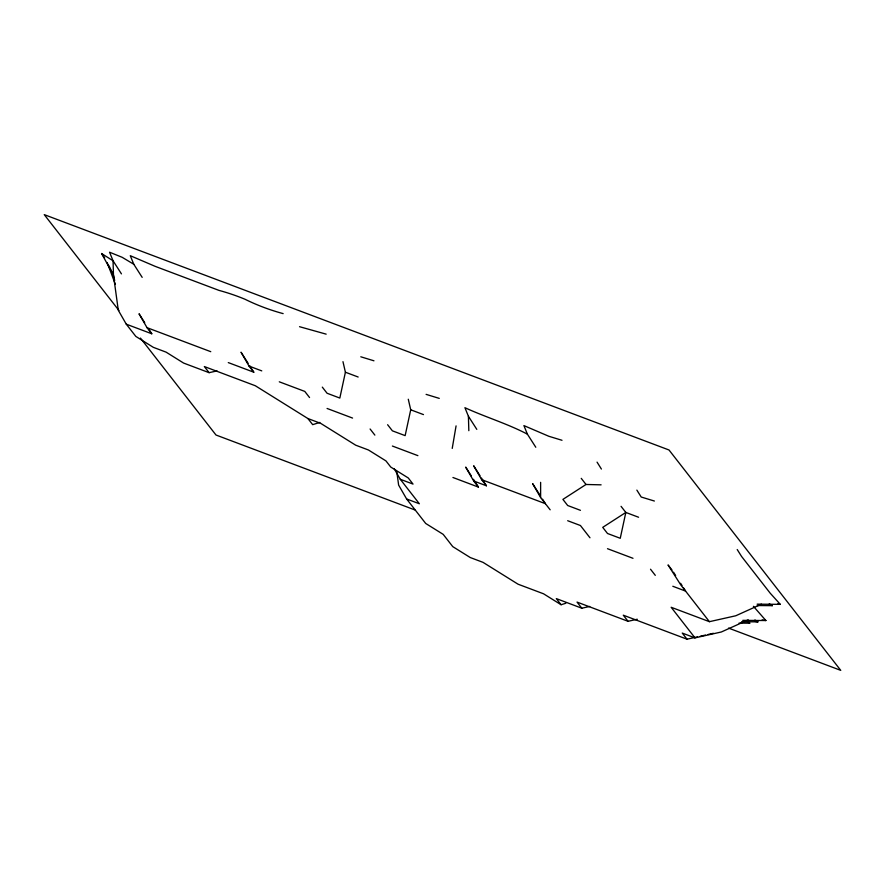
<?xml version="1.0" encoding="UTF-8"?>
<svg xmlns="http://www.w3.org/2000/svg" width="885" height="885" viewBox="0 0 885 885"><rect width="100%" height="100%" fill="white"/><g stroke="black" fill="none" stroke-linecap="round" stroke-linejoin="round"><path stroke-width="1.33" d="M550.16 509.804L540.624 497.558L540.624 482.347M452.224 448.418L456.074 425.884M342.971 361.655L345.404 372.22L339.829 398.062L327.074 393.25L322.306 387.132M408.284 399.235L410.717 409.799L405.142 435.63L392.387 430.829L387.619 424.712M601.103 484.836L586.014 484.482L562.915 499.394L567.683 505.512L580.438 510.324M761.388 604.189L735.767 615.772L709.416 621.679L671.162 607.276L695.013 637.886L721.364 631.978L748.201 619.843M319.828 422.433L312.682 424.656L307.903 418.539L255.345 385.76L204.346 366.556L209.114 372.673L217.024 370.903M396.768 471.583L398.626 485.08L406.613 498.963L425.696 523.455L443.208 534.374L452.755 546.62L470.278 557.55L483.022 562.351L518.068 584.2L543.567 593.802L561.09 604.732L565.858 603.249M561.09 604.732L556.311 598.603L581.821 608.216L589.72 606.446M581.821 608.216L577.042 602.088L628.051 621.303L637.277 619.234M628.051 621.303L623.283 615.186L687.025 639.202L697.568 636.835M700.212 636.249L705.478 635.065M708.111 634.479L713.387 633.295M757.14 604.156L780.293 604.344L770.193 593.182L741.575 556.455L737.216 549.541M757.328 605.55L772.317 605.661L769.286 603.824M742.736 620.363L765.901 620.54L753.412 606.313M741.575 621.735L757.914 621.867L754.894 620.02M739.041 623.095L749.938 623.184L747.925 621.956M777.749 603.913L780.293 604.344M762.073 619.898L765.901 620.54M755.37 621.436L757.914 621.867M299.539 326.698L326.167 334.154M360.792 356.788L373.957 360.803M426.105 394.367L439.27 398.383M562.008 440.287L548.844 436.283L523.909 425.596L527.394 434.159L535.79 447.257M654.38 501.032L641.216 497.027L636.857 490.113M769.74 604.765L772.317 605.661M345.404 372.22L358.159 377.021M410.717 409.799L423.472 414.6M144.698 322.66L139.034 313.766L147.01 327.66L210.763 351.677M248.121 363.315L241.03 352.197L249.017 366.08L261.761 370.881M142.175 277.359L133.779 264.261L122.163 257.303L109.563 252.214L113.048 260.776L113.468 275.191L118.302 310.281L126.278 324.175L151.777 333.778L148.945 329.331M228.286 362.596L253.785 372.209L249.537 365.538M279.284 381.811L304.783 391.413L309.551 397.542M638.583 517.249L625.828 512.448L621.06 506.331M327.074 408.461L352.573 418.074M209.114 372.673L183.615 363.071L166.092 352.141L153.337 347.34L135.825 336.411L126.278 324.175M392.387 446.04L417.886 455.642M480.035 475.776L473.663 465.776L481.639 479.659L545.392 503.676L542.56 499.228M307.903 418.539L320.658 423.34L355.693 445.188L368.448 449.989L385.971 460.919L390.739 467.037L408.262 477.966L413.029 484.084L400.274 479.283L394.29 468.862M471.351 475.986L465.687 467.092L473.663 480.975L486.407 485.788L481.451 478M452.932 477.491L478.431 487.104L473.475 479.316M567.683 520.723L580.438 525.524L589.974 537.77M607.497 548.7L632.996 558.302M672.81 586.268L685.554 591.08L683.43 587.74M406.613 498.963L419.357 503.764L400.274 479.283M414.888 509.937L215.984 435.011L140.45 338.081M728.543 628.096L840.75 670.365L669.016 449.989L44.25 214.635L118.988 310.535M695.013 637.886L682.258 633.074L687.025 639.202M527.394 434.159C507.337 423.638 485.5 417.145 464.924 407.697L468.408 416.271L476.805 429.369M114.685 280.479L113.468 275.191L101.587 253.53L113.048 260.776L121.444 273.874M672.014 570.04L668.042 564.94L680.786 584.952L709.416 621.679M581.246 478.354L586.014 484.482M650.519 569.221L655.287 575.35M481.639 479.659L486.407 485.788M473.663 480.975L478.431 487.104M370.096 428.993L374.864 435.11M249.017 366.08L253.785 372.209M147.01 327.66L151.777 333.778M101.587 253.53L104.662 257.8M673.518 572.175L675.642 575.515M680.598 583.292L682.014 585.516M540.436 495.899L532.648 483.664L540.624 497.558M597.054 462.136L601.402 469.05M108.999 265.81L113.468 275.191M133.779 264.261L130.294 255.699L155.229 266.374L218.982 290.391A253.918 218.628 -37.9 0 1 244.902 299.207A253.918 218.628 -37.9 0 0 283.145 313.622M107.173 262.524L115.415 284.472M468.408 416.271L468.829 430.685M625.828 512.448L620.252 538.29L607.497 533.489L602.729 527.36L625.828 512.448"/></g></svg>
